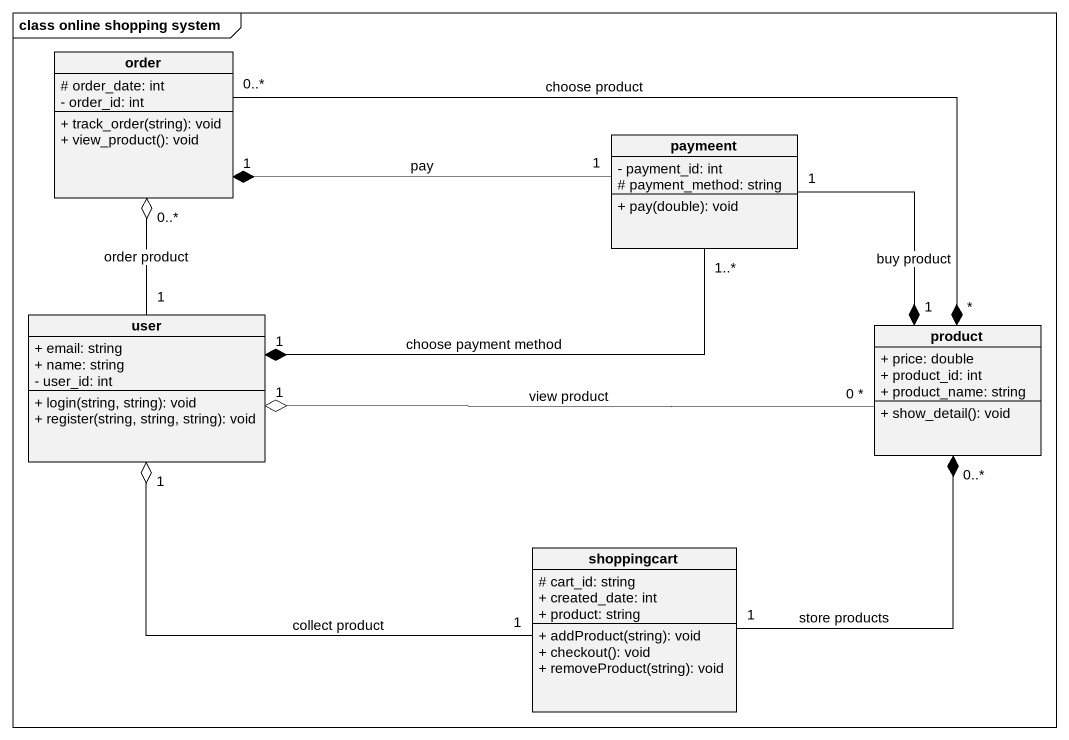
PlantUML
@startuml
mainframe class online shopping system
hide circle
hide empty members
skinparam classAttributeIconSize 0
class order {
  # order_date: int
  - order_id: int
  + track_order(string): void
  + view_product(): void
}
class paymeent {
  - payment_id: int
  # payment_method: string
  + pay(double): void
}
class user {
  + email: string
  + name: string
  - user_id: int
  + login(string, string): void
  + register(string, string, string): void
}
class product {
  + price: double
  + product_id: int
  + product_name: string
  + show_detail(): void
}
class shoppingcart {
  # cart_id: string
  + created_date: int
  + product: string
  + addProduct(string): void
  + checkout(): void
  + removeProduct(string): void
}
order "0..*" -right-* "*" product : choose product
paymeent "1" -left-* "1" order : pay
paymeent "1..*" -left-* "1" user : choose payment method
paymeent "1" --* "1" product : buy product
user "1" -up-o "0..*" order : order product
product "0 *" -left-o "1" user : view product
shoppingcart "1" -left-o "1" user : collect product
shoppingcart "1" -up-* "0..*" product : store products
@enduml
